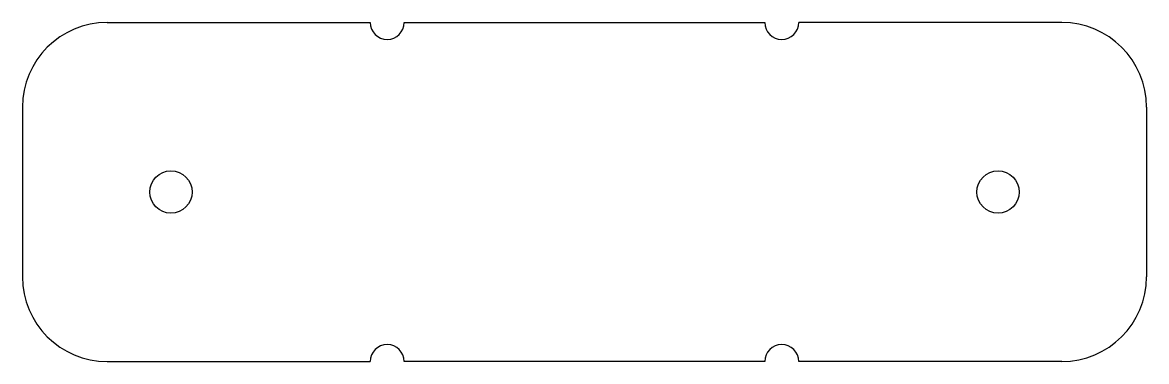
# Model space of a CAD drawing. Extents: x -20 to 245, y 2 to 82.
import ezdxf

# ---------------------------------------------------------------- set-up
doc = ezdxf.new("R2010")
doc.units = 0
doc.header["$MEASUREMENT"] = 0
doc.layers.get('0').update_dxf_attribs({"linetype": 'CONTINUOUS'})

msp = doc.modelspace()

# ---------------------------------------------------------------- linework, layer by layer
for p, q in [((0.05, 81.81), (62.05, 81.81)), ((70.05, 81.81), (155.05, 81.81)), ((225.05, 81.81), (163.05, 81.81)), ((-19.95, 61.81), (-19.95, 21.81)), ((245.05, 61.81), (245.05, 21.81)), ((0.05, 1.81), (62.05, 1.81)), ((155.05, 1.81), (70.05, 1.81)), ((225.05, 1.81), (163.05, 1.81))]:
    msp.add_line(p, q)
for centre in [(15.05, 41.81), (210.05, 41.81)]:
    msp.add_circle(centre, 5)
for centre, radius, start, end in [((0.05, 61.81), 20, 90, 180), ((66.05, 81.81), 4, 180, 0), ((159.05, 81.81), 4, 180, 0), ((225.05, 61.81), 20, 0, 90), ((0.05, 21.81), 20, 180, 270), ((225.05, 21.81), 20, 270, 0), ((66.05, 1.81), 4, 0, 180), ((159.05, 1.81), 4, 0, 180)]:
    msp.add_arc(centre, radius, start, end)

doc.saveas('drawing.dxf')
